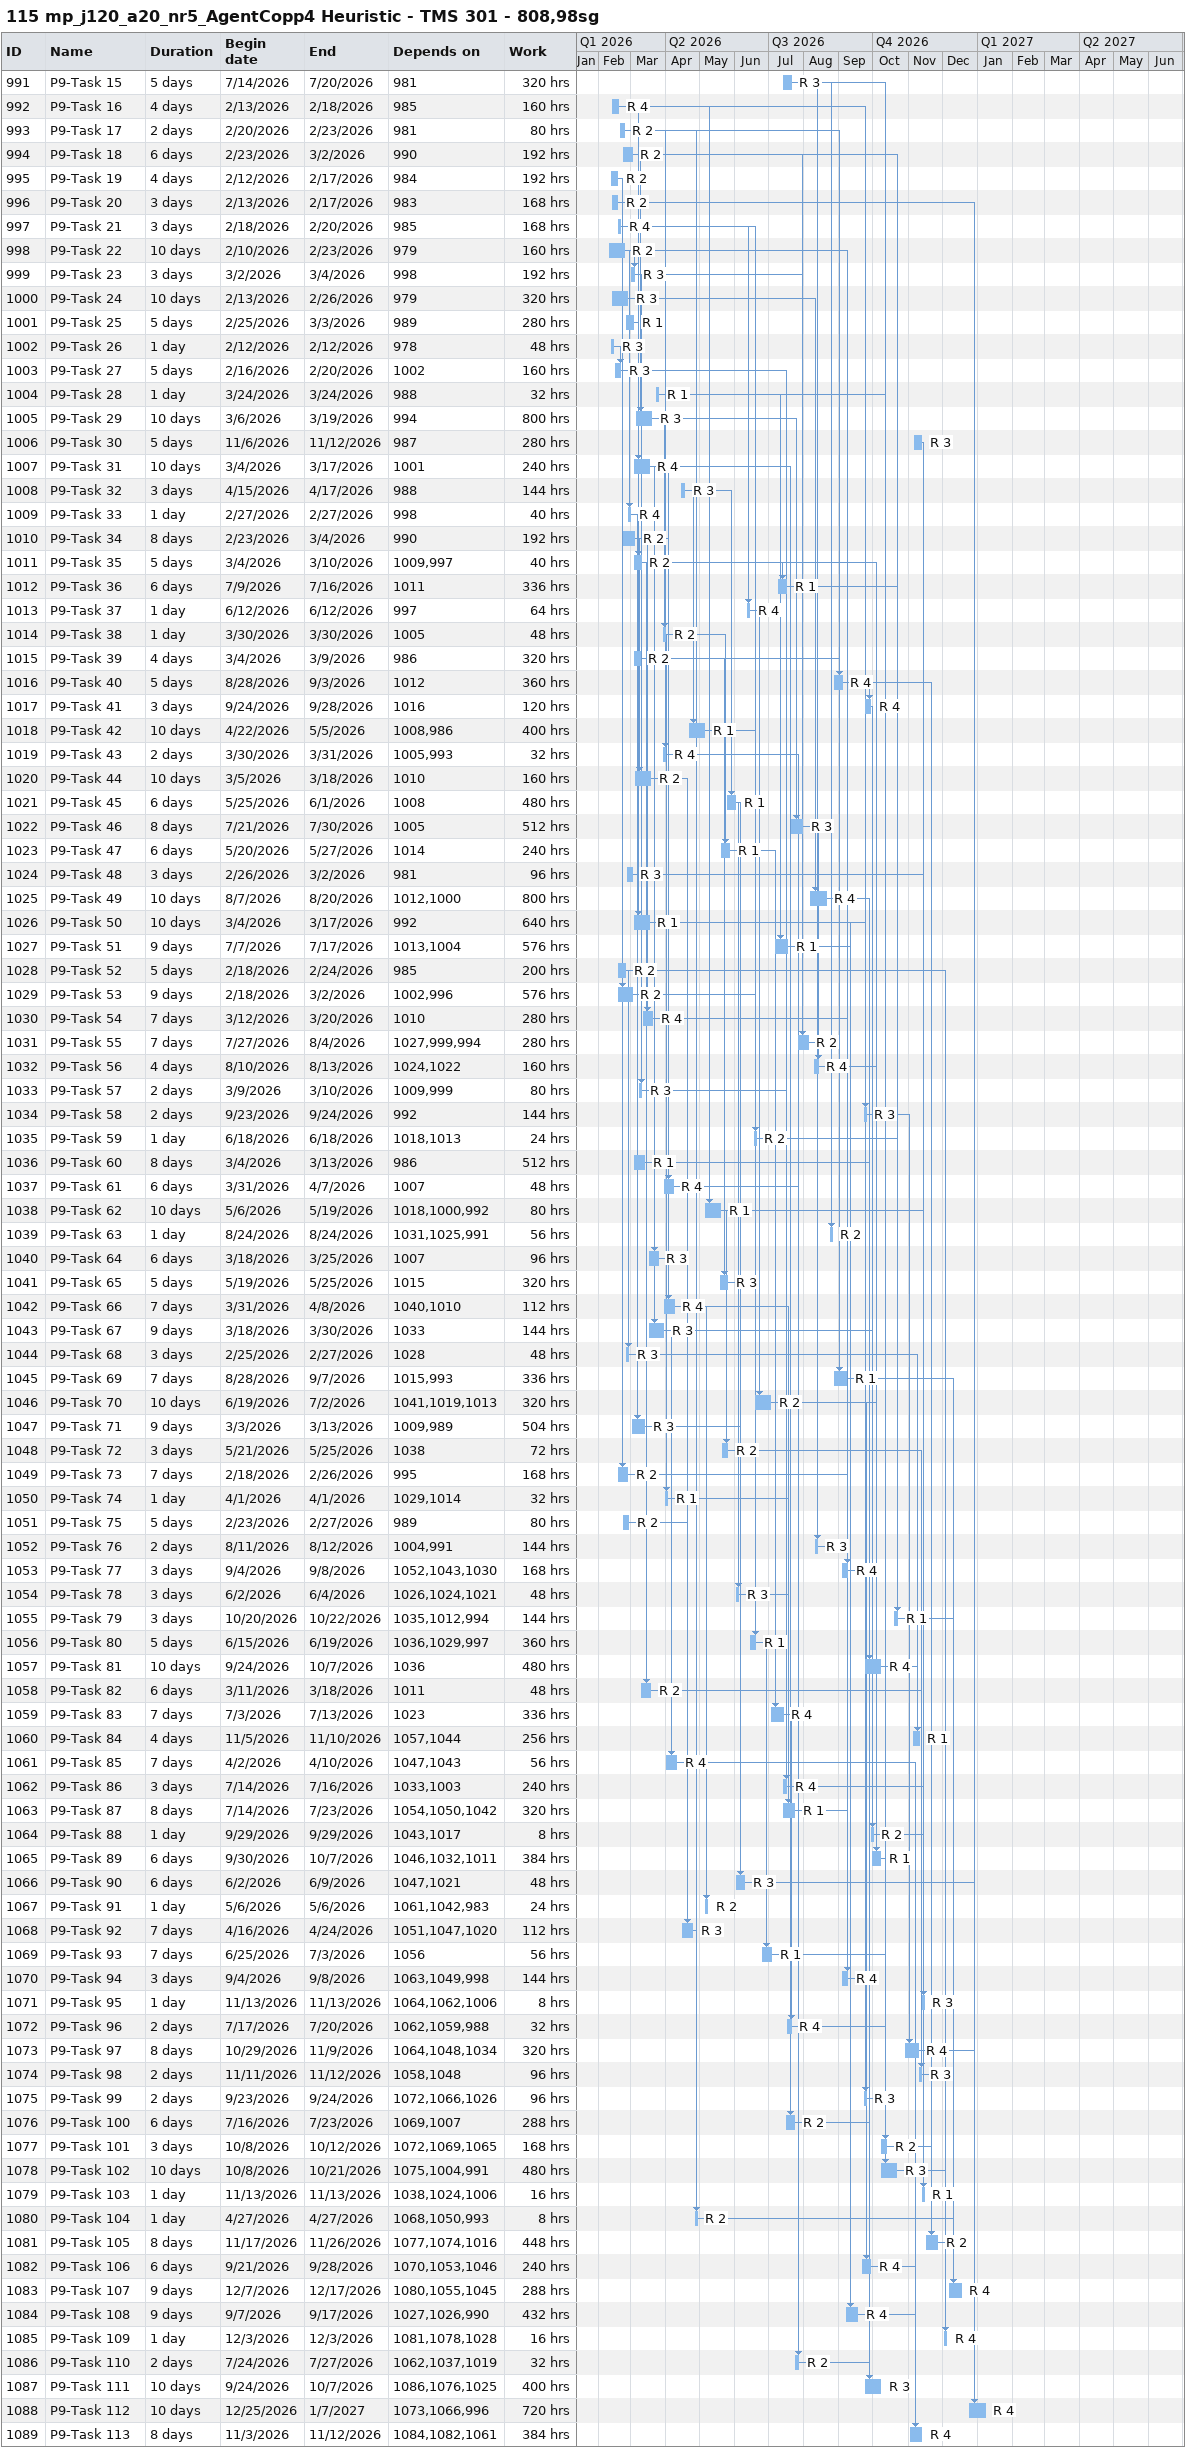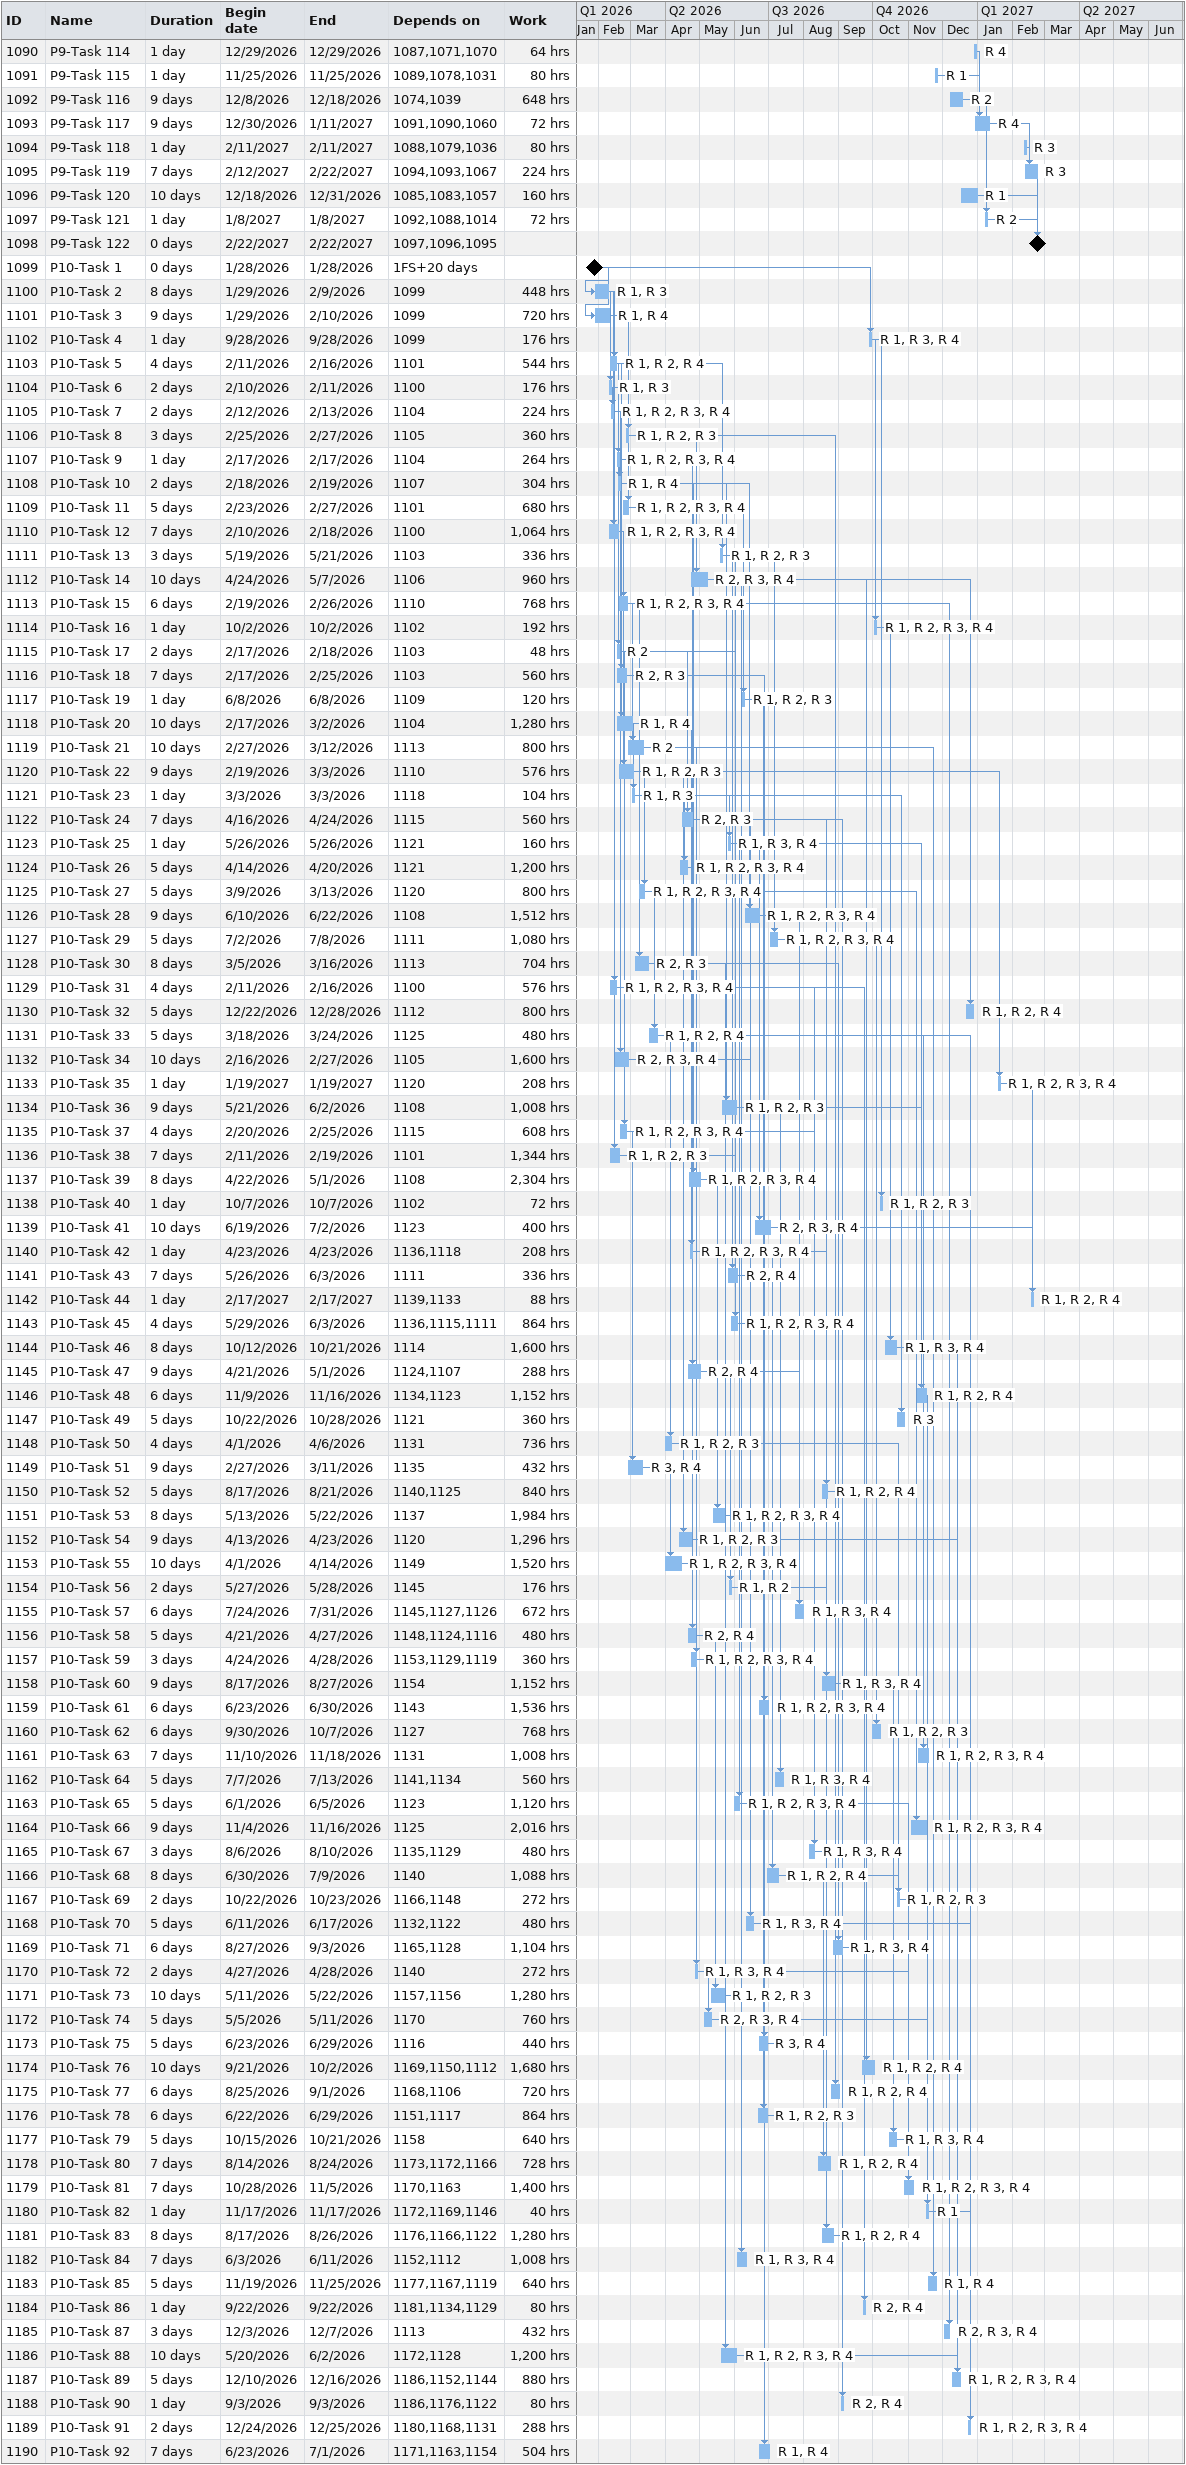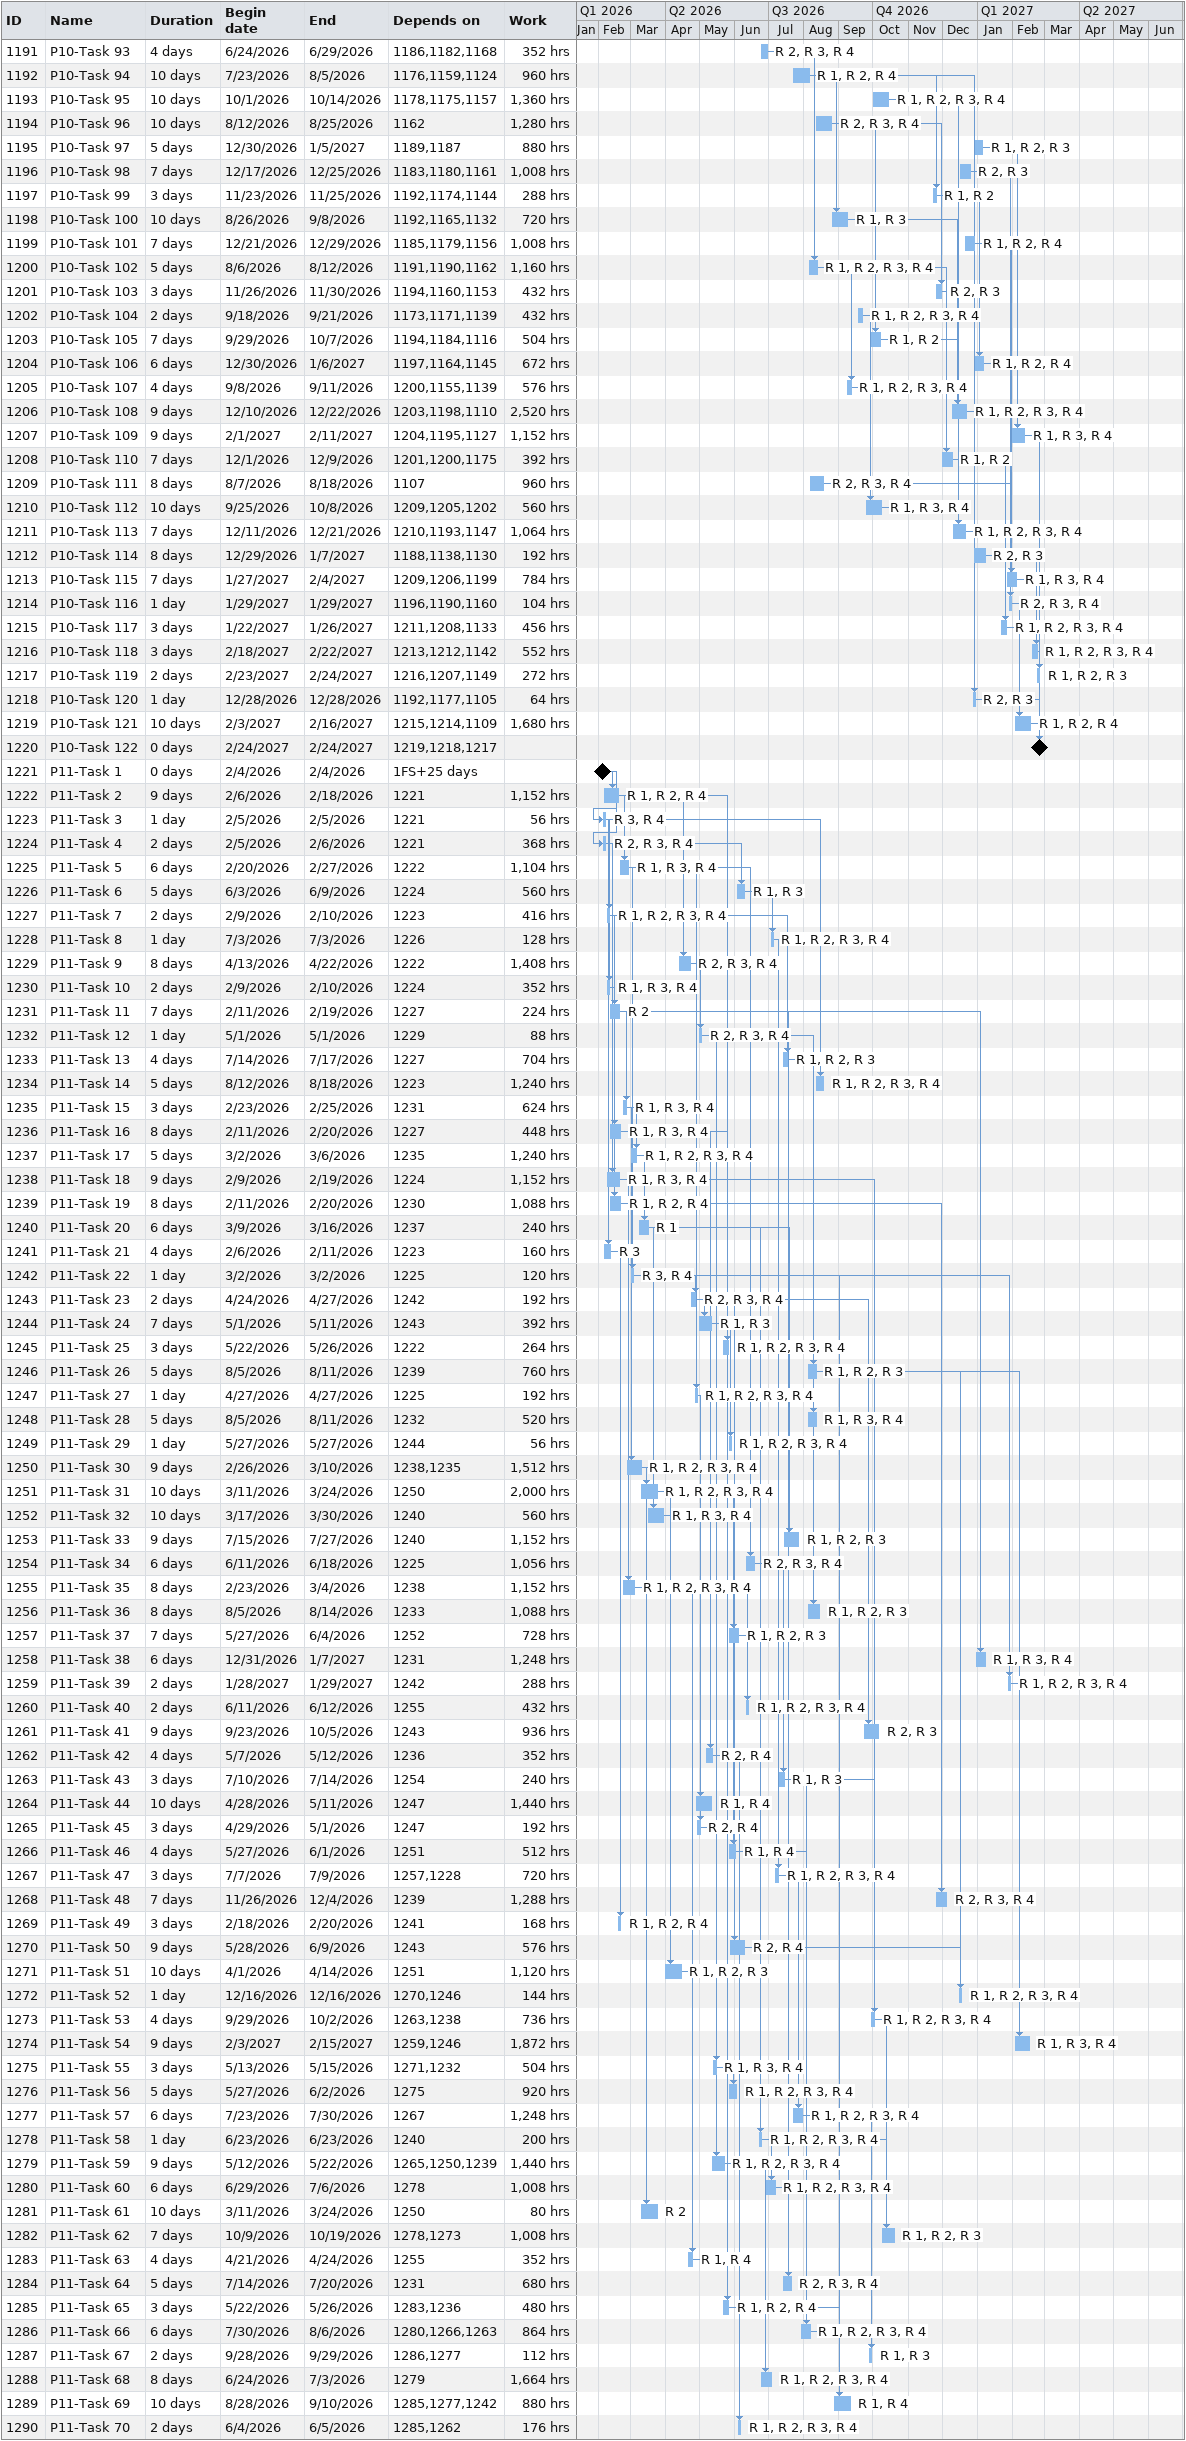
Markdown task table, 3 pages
115 mp_j120_a20_nr5_AgentCopp4 Heuristic - TMS 301 - 808,98sg

| ID | Task | Duration | Start | Finish | Predecessors | Resources | Work (h) |
|---|---|---|---|---|---|---|---|
| 991 | P9-Task 15 | 5d | 2026-07-14 | 2026-07-20 | 981 | R 3 | 320 |
| 992 | P9-Task 16 | 4d | 2026-02-13 | 2026-02-18 | 985 | R 4 | 160 |
| 993 | P9-Task 17 | 2d | 2026-02-20 | 2026-02-23 | 981 | R 2 | 80 |
| 994 | P9-Task 18 | 6d | 2026-02-23 | 2026-03-02 | 990 | R 2 | 192 |
| 995 | P9-Task 19 | 4d | 2026-02-12 | 2026-02-17 | 984 | R 2 | 192 |
| 996 | P9-Task 20 | 3d | 2026-02-13 | 2026-02-17 | 983 | R 2 | 168 |
| 997 | P9-Task 21 | 3d | 2026-02-18 | 2026-02-20 | 985 | R 4 | 168 |
| 998 | P9-Task 22 | 10d | 2026-02-10 | 2026-02-23 | 979 | R 2 | 160 |
| 999 | P9-Task 23 | 3d | 2026-03-02 | 2026-03-04 | 998 | R 3 | 192 |
| 1000 | P9-Task 24 | 10d | 2026-02-13 | 2026-02-26 | 979 | R 3 | 320 |
| 1001 | P9-Task 25 | 5d | 2026-02-25 | 2026-03-03 | 989 | R 1 | 280 |
| 1002 | P9-Task 26 | 1d | 2026-02-12 | 2026-02-12 | 978 | R 3 | 48 |
| 1003 | P9-Task 27 | 5d | 2026-02-16 | 2026-02-20 | 1002 | R 3 | 160 |
| 1004 | P9-Task 28 | 1d | 2026-03-24 | 2026-03-24 | 988 | R 1 | 32 |
| 1005 | P9-Task 29 | 10d | 2026-03-06 | 2026-03-19 | 994 | R 3 | 800 |
| 1006 | P9-Task 30 | 5d | 2026-11-06 | 2026-11-12 | 987 | R 3 | 280 |
| 1007 | P9-Task 31 | 10d | 2026-03-04 | 2026-03-17 | 1001 | R 4 | 240 |
| 1008 | P9-Task 32 | 3d | 2026-04-15 | 2026-04-17 | 988 | R 3 | 144 |
| 1009 | P9-Task 33 | 1d | 2026-02-27 | 2026-02-27 | 998 | R 4 | 40 |
| 1010 | P9-Task 34 | 8d | 2026-02-23 | 2026-03-04 | 990 | R 2 | 192 |
| 1011 | P9-Task 35 | 5d | 2026-03-04 | 2026-03-10 | 1009, 997 | R 2 | 40 |
| 1012 | P9-Task 36 | 6d | 2026-07-09 | 2026-07-16 | 1011 | R 1 | 336 |
| 1013 | P9-Task 37 | 1d | 2026-06-12 | 2026-06-12 | 997 | R 4 | 64 |
| 1014 | P9-Task 38 | 1d | 2026-03-30 | 2026-03-30 | 1005 | R 2 | 48 |
| 1015 | P9-Task 39 | 4d | 2026-03-04 | 2026-03-09 | 986 | R 2 | 320 |
| 1016 | P9-Task 40 | 5d | 2026-08-28 | 2026-09-03 | 1012 | R 4 | 360 |
| 1017 | P9-Task 41 | 3d | 2026-09-24 | 2026-09-28 | 1016 | R 4 | 120 |
| 1018 | P9-Task 42 | 10d | 2026-04-22 | 2026-05-05 | 1008, 986 | R 1 | 400 |
| 1019 | P9-Task 43 | 2d | 2026-03-30 | 2026-03-31 | 1005, 993 | R 4 | 32 |
| 1020 | P9-Task 44 | 10d | 2026-03-05 | 2026-03-18 | 1010 | R 2 | 160 |
| 1021 | P9-Task 45 | 6d | 2026-05-25 | 2026-06-01 | 1008 | R 1 | 480 |
| 1022 | P9-Task 46 | 8d | 2026-07-21 | 2026-07-30 | 1005 | R 3 | 512 |
| 1023 | P9-Task 47 | 6d | 2026-05-20 | 2026-05-27 | 1014 | R 1 | 240 |
| 1024 | P9-Task 48 | 3d | 2026-02-26 | 2026-03-02 | 981 | R 3 | 96 |
| 1025 | P9-Task 49 | 10d | 2026-08-07 | 2026-08-20 | 1012, 1000 | R 4 | 800 |
| 1026 | P9-Task 50 | 10d | 2026-03-04 | 2026-03-17 | 992 | R 1 | 640 |
| 1027 | P9-Task 51 | 9d | 2026-07-07 | 2026-07-17 | 1013, 1004 | R 1 | 576 |
| 1028 | P9-Task 52 | 5d | 2026-02-18 | 2026-02-24 | 985 | R 2 | 200 |
| 1029 | P9-Task 53 | 9d | 2026-02-18 | 2026-03-02 | 1002, 996 | R 2 | 576 |
| 1030 | P9-Task 54 | 7d | 2026-03-12 | 2026-03-20 | 1010 | R 4 | 280 |
| 1031 | P9-Task 55 | 7d | 2026-07-27 | 2026-08-04 | 1027, 999, 994 | R 2 | 280 |
| 1032 | P9-Task 56 | 4d | 2026-08-10 | 2026-08-13 | 1024, 1022 | R 4 | 160 |
| 1033 | P9-Task 57 | 2d | 2026-03-09 | 2026-03-10 | 1009, 999 | R 3 | 80 |
| 1034 | P9-Task 58 | 2d | 2026-09-23 | 2026-09-24 | 992 | R 3 | 144 |
| 1035 | P9-Task 59 | 1d | 2026-06-18 | 2026-06-18 | 1018, 1013 | R 2 | 24 |
| 1036 | P9-Task 60 | 8d | 2026-03-04 | 2026-03-13 | 986 | R 1 | 512 |
| 1037 | P9-Task 61 | 6d | 2026-03-31 | 2026-04-07 | 1007 | R 4 | 48 |
| 1038 | P9-Task 62 | 10d | 2026-05-06 | 2026-05-19 | 1018, 1000, 992 | R 1 | 80 |
| 1039 | P9-Task 63 | 1d | 2026-08-24 | 2026-08-24 | 1031, 1025, 991 | R 2 | 56 |
| 1040 | P9-Task 64 | 6d | 2026-03-18 | 2026-03-25 | 1007 | R 3 | 96 |
| 1041 | P9-Task 65 | 5d | 2026-05-19 | 2026-05-25 | 1015 | R 3 | 320 |
| 1042 | P9-Task 66 | 7d | 2026-03-31 | 2026-04-08 | 1040, 1010 | R 4 | 112 |
| 1043 | P9-Task 67 | 9d | 2026-03-18 | 2026-03-30 | 1033 | R 3 | 144 |
| 1044 | P9-Task 68 | 3d | 2026-02-25 | 2026-02-27 | 1028 | R 3 | 48 |
| 1045 | P9-Task 69 | 7d | 2026-08-28 | 2026-09-07 | 1015, 993 | R 1 | 336 |
| 1046 | P9-Task 70 | 10d | 2026-06-19 | 2026-07-02 | 1041, 1019, 1013 | R 2 | 320 |
| 1047 | P9-Task 71 | 9d | 2026-03-03 | 2026-03-13 | 1009, 989 | R 3 | 504 |
| 1048 | P9-Task 72 | 3d | 2026-05-21 | 2026-05-25 | 1038 | R 2 | 72 |
| 1049 | P9-Task 73 | 7d | 2026-02-18 | 2026-02-26 | 995 | R 2 | 168 |
| 1050 | P9-Task 74 | 1d | 2026-04-01 | 2026-04-01 | 1029, 1014 | R 1 | 32 |
| 1051 | P9-Task 75 | 5d | 2026-02-23 | 2026-02-27 | 989 | R 2 | 80 |
| 1052 | P9-Task 76 | 2d | 2026-08-11 | 2026-08-12 | 1004, 991 | R 3 | 144 |
| 1053 | P9-Task 77 | 3d | 2026-09-04 | 2026-09-08 | 1052, 1043, 1030 | R 4 | 168 |
| 1054 | P9-Task 78 | 3d | 2026-06-02 | 2026-06-04 | 1026, 1024, 1021 | R 3 | 48 |
| 1055 | P9-Task 79 | 3d | 2026-10-20 | 2026-10-22 | 1035, 1012, 994 | R 1 | 144 |
| 1056 | P9-Task 80 | 5d | 2026-06-15 | 2026-06-19 | 1036, 1029, 997 | R 1 | 360 |
| 1057 | P9-Task 81 | 10d | 2026-09-24 | 2026-10-07 | 1036 | R 4 | 480 |
| 1058 | P9-Task 82 | 6d | 2026-03-11 | 2026-03-18 | 1011 | R 2 | 48 |
| 1059 | P9-Task 83 | 7d | 2026-07-03 | 2026-07-13 | 1023 | R 4 | 336 |
| 1060 | P9-Task 84 | 4d | 2026-11-05 | 2026-11-10 | 1057, 1044 | R 1 | 256 |
| 1061 | P9-Task 85 | 7d | 2026-04-02 | 2026-04-10 | 1047, 1043 | R 4 | 56 |
| 1062 | P9-Task 86 | 3d | 2026-07-14 | 2026-07-16 | 1033, 1003 | R 4 | 240 |
| 1063 | P9-Task 87 | 8d | 2026-07-14 | 2026-07-23 | 1054, 1050, 1042 | R 1 | 320 |
| 1064 | P9-Task 88 | 1d | 2026-09-29 | 2026-09-29 | 1043, 1017 | R 2 | 8 |
| 1065 | P9-Task 89 | 6d | 2026-09-30 | 2026-10-07 | 1046, 1032, 1011 | R 1 | 384 |
| 1066 | P9-Task 90 | 6d | 2026-06-02 | 2026-06-09 | 1047, 1021 | R 3 | 48 |
| 1067 | P9-Task 91 | 1d | 2026-05-06 | 2026-05-06 | 1061, 1042, 983 | R 2 | 24 |
| 1068 | P9-Task 92 | 7d | 2026-04-16 | 2026-04-24 | 1051, 1047, 1020 | R 3 | 112 |
| 1069 | P9-Task 93 | 7d | 2026-06-25 | 2026-07-03 | 1056 | R 1 | 56 |
| 1070 | P9-Task 94 | 3d | 2026-09-04 | 2026-09-08 | 1063, 1049, 998 | R 4 | 144 |
| 1071 | P9-Task 95 | 1d | 2026-11-13 | 2026-11-13 | 1064, 1062, 1006 | R 3 | 8 |
| 1072 | P9-Task 96 | 2d | 2026-07-17 | 2026-07-20 | 1062, 1059, 988 | R 4 | 32 |
| 1073 | P9-Task 97 | 8d | 2026-10-29 | 2026-11-09 | 1064, 1048, 1034 | R 4 | 320 |
| 1074 | P9-Task 98 | 2d | 2026-11-11 | 2026-11-12 | 1058, 1048 | R 3 | 96 |
| 1075 | P9-Task 99 | 2d | 2026-09-23 | 2026-09-24 | 1072, 1066, 1026 | R 3 | 96 |
| 1076 | P9-Task 100 | 6d | 2026-07-16 | 2026-07-23 | 1069, 1007 | R 2 | 288 |
| 1077 | P9-Task 101 | 3d | 2026-10-08 | 2026-10-12 | 1072, 1069, 1065 | R 2 | 168 |
| 1078 | P9-Task 102 | 10d | 2026-10-08 | 2026-10-21 | 1075, 1004, 991 | R 3 | 480 |
| 1079 | P9-Task 103 | 1d | 2026-11-13 | 2026-11-13 | 1038, 1024, 1006 | R 1 | 16 |
| 1080 | P9-Task 104 | 1d | 2026-04-27 | 2026-04-27 | 1068, 1050, 993 | R 2 | 8 |
| 1081 | P9-Task 105 | 8d | 2026-11-17 | 2026-11-26 | 1077, 1074, 1016 | R 2 | 448 |
| 1082 | P9-Task 106 | 6d | 2026-09-21 | 2026-09-28 | 1070, 1053, 1046 | R 4 | 240 |
| 1083 | P9-Task 107 | 9d | 2026-12-07 | 2026-12-17 | 1080, 1055, 1045 | R 4 | 288 |
| 1084 | P9-Task 108 | 9d | 2026-09-07 | 2026-09-17 | 1027, 1026, 990 | R 4 | 432 |
| 1085 | P9-Task 109 | 1d | 2026-12-03 | 2026-12-03 | 1081, 1078, 1028 | R 4 | 16 |
| 1086 | P9-Task 110 | 2d | 2026-07-24 | 2026-07-27 | 1062, 1037, 1019 | R 2 | 32 |
| 1087 | P9-Task 111 | 10d | 2026-09-24 | 2026-10-07 | 1086, 1076, 1025 | R 3 | 400 |
| 1088 | P9-Task 112 | 10d | 2026-12-25 | 2027-01-07 | 1073, 1066, 996 | R 4 | 720 |
| 1089 | P9-Task 113 | 8d | 2026-11-03 | 2026-11-12 | 1084, 1082, 1061 | R 4 | 384 |
| 1090 | P9-Task 114 | 1d | 2026-12-29 | 2026-12-29 | 1087, 1071, 1070 | R 4 | 64 |
| 1091 | P9-Task 115 | 1d | 2026-11-25 | 2026-11-25 | 1089, 1078, 1031 | R 1 | 80 |
| 1092 | P9-Task 116 | 9d | 2026-12-08 | 2026-12-18 | 1074, 1039 | R 2 | 648 |
| 1093 | P9-Task 117 | 9d | 2026-12-30 | 2027-01-11 | 1091, 1090, 1060 | R 4 | 72 |
| 1094 | P9-Task 118 | 1d | 2027-02-11 | 2027-02-11 | 1088, 1079, 1036 | R 3 | 80 |
| 1095 | P9-Task 119 | 7d | 2027-02-12 | 2027-02-22 | 1094, 1093, 1067 | R 3 | 224 |
| 1096 | P9-Task 120 | 10d | 2026-12-18 | 2026-12-31 | 1085, 1083, 1057 | R 1 | 160 |
| 1097 | P9-Task 121 | 1d | 2027-01-08 | 2027-01-08 | 1092, 1088, 1014 | R 2 | 72 |
| 1098 | P9-Task 122 | 0d | 2027-02-22 | 2027-02-22 | 1097, 1096, 1095 |  |  |
| 1099 | P10-Task 1 | 0d | 2026-01-28 | 2026-01-28 | 1FS+20d |  |  |
| 1100 | P10-Task 2 | 8d | 2026-01-29 | 2026-02-09 | 1099 | R 1, R 3 | 448 |
| 1101 | P10-Task 3 | 9d | 2026-01-29 | 2026-02-10 | 1099 | R 1, R 4 | 720 |
| 1102 | P10-Task 4 | 1d | 2026-09-28 | 2026-09-28 | 1099 | R 1, R 3, R 4 | 176 |
| 1103 | P10-Task 5 | 4d | 2026-02-11 | 2026-02-16 | 1101 | R 1, R 2, R 4 | 544 |
| 1104 | P10-Task 6 | 2d | 2026-02-10 | 2026-02-11 | 1100 | R 1, R 3 | 176 |
| 1105 | P10-Task 7 | 2d | 2026-02-12 | 2026-02-13 | 1104 | R 1, R 2, R 3, R 4 | 224 |
| 1106 | P10-Task 8 | 3d | 2026-02-25 | 2026-02-27 | 1105 | R 1, R 2, R 3 | 360 |
| 1107 | P10-Task 9 | 1d | 2026-02-17 | 2026-02-17 | 1104 | R 1, R 2, R 3, R 4 | 264 |
| 1108 | P10-Task 10 | 2d | 2026-02-18 | 2026-02-19 | 1107 | R 1, R 4 | 304 |
| 1109 | P10-Task 11 | 5d | 2026-02-23 | 2026-02-27 | 1101 | R 1, R 2, R 3, R 4 | 680 |
| 1110 | P10-Task 12 | 7d | 2026-02-10 | 2026-02-18 | 1100 | R 1, R 2, R 3, R 4 | 1064 |
| 1111 | P10-Task 13 | 3d | 2026-05-19 | 2026-05-21 | 1103 | R 1, R 2, R 3 | 336 |
| 1112 | P10-Task 14 | 10d | 2026-04-24 | 2026-05-07 | 1106 | R 2, R 3, R 4 | 960 |
| 1113 | P10-Task 15 | 6d | 2026-02-19 | 2026-02-26 | 1110 | R 1, R 2, R 3, R 4 | 768 |
| 1114 | P10-Task 16 | 1d | 2026-10-02 | 2026-10-02 | 1102 | R 1, R 2, R 3, R 4 | 192 |
| 1115 | P10-Task 17 | 2d | 2026-02-17 | 2026-02-18 | 1103 | R 2 | 48 |
| 1116 | P10-Task 18 | 7d | 2026-02-17 | 2026-02-25 | 1103 | R 2, R 3 | 560 |
| 1117 | P10-Task 19 | 1d | 2026-06-08 | 2026-06-08 | 1109 | R 1, R 2, R 3 | 120 |
| 1118 | P10-Task 20 | 10d | 2026-02-17 | 2026-03-02 | 1104 | R 1, R 4 | 1280 |
| 1119 | P10-Task 21 | 10d | 2026-02-27 | 2026-03-12 | 1113 | R 2 | 800 |
| 1120 | P10-Task 22 | 9d | 2026-02-19 | 2026-03-03 | 1110 | R 1, R 2, R 3 | 576 |
| 1121 | P10-Task 23 | 1d | 2026-03-03 | 2026-03-03 | 1118 | R 1, R 3 | 104 |
| 1122 | P10-Task 24 | 7d | 2026-04-16 | 2026-04-24 | 1115 | R 2, R 3 | 560 |
| 1123 | P10-Task 25 | 1d | 2026-05-26 | 2026-05-26 | 1121 | R 1, R 3, R 4 | 160 |
| 1124 | P10-Task 26 | 5d | 2026-04-14 | 2026-04-20 | 1121 | R 1, R 2, R 3, R 4 | 1200 |
| 1125 | P10-Task 27 | 5d | 2026-03-09 | 2026-03-13 | 1120 | R 1, R 2, R 3, R 4 | 800 |
| 1126 | P10-Task 28 | 9d | 2026-06-10 | 2026-06-22 | 1108 | R 1, R 2, R 3, R 4 | 1512 |
| 1127 | P10-Task 29 | 5d | 2026-07-02 | 2026-07-08 | 1111 | R 1, R 2, R 3, R 4 | 1080 |
| 1128 | P10-Task 30 | 8d | 2026-03-05 | 2026-03-16 | 1113 | R 2, R 3 | 704 |
| 1129 | P10-Task 31 | 4d | 2026-02-11 | 2026-02-16 | 1100 | R 1, R 2, R 3, R 4 | 576 |
| 1130 | P10-Task 32 | 5d | 2026-12-22 | 2026-12-28 | 1112 | R 1, R 2, R 4 | 800 |
| 1131 | P10-Task 33 | 5d | 2026-03-18 | 2026-03-24 | 1125 | R 1, R 2, R 4 | 480 |
| 1132 | P10-Task 34 | 10d | 2026-02-16 | 2026-02-27 | 1105 | R 2, R 3, R 4 | 1600 |
| 1133 | P10-Task 35 | 1d | 2027-01-19 | 2027-01-19 | 1120 | R 1, R 2, R 3, R 4 | 208 |
| 1134 | P10-Task 36 | 9d | 2026-05-21 | 2026-06-02 | 1108 | R 1, R 2, R 3 | 1008 |
| 1135 | P10-Task 37 | 4d | 2026-02-20 | 2026-02-25 | 1115 | R 1, R 2, R 3, R 4 | 608 |
| 1136 | P10-Task 38 | 7d | 2026-02-11 | 2026-02-19 | 1101 | R 1, R 2, R 3 | 1344 |
| 1137 | P10-Task 39 | 8d | 2026-04-22 | 2026-05-01 | 1108 | R 1, R 2, R 3, R 4 | 2304 |
| 1138 | P10-Task 40 | 1d | 2026-10-07 | 2026-10-07 | 1102 | R 1, R 2, R 3 | 72 |
| 1139 | P10-Task 41 | 10d | 2026-06-19 | 2026-07-02 | 1123 | R 2, R 3, R 4 | 400 |
| 1140 | P10-Task 42 | 1d | 2026-04-23 | 2026-04-23 | 1136, 1118 | R 1, R 2, R 3, R 4 | 208 |
| 1141 | P10-Task 43 | 7d | 2026-05-26 | 2026-06-03 | 1111 | R 2, R 4 | 336 |
| 1142 | P10-Task 44 | 1d | 2027-02-17 | 2027-02-17 | 1139, 1133 | R 1, R 2, R 4 | 88 |
| 1143 | P10-Task 45 | 4d | 2026-05-29 | 2026-06-03 | 1136, 1115, 1111 | R 1, R 2, R 3, R 4 | 864 |
| 1144 | P10-Task 46 | 8d | 2026-10-12 | 2026-10-21 | 1114 | R 1, R 3, R 4 | 1600 |
| 1145 | P10-Task 47 | 9d | 2026-04-21 | 2026-05-01 | 1124, 1107 | R 2, R 4 | 288 |
| 1146 | P10-Task 48 | 6d | 2026-11-09 | 2026-11-16 | 1134, 1123 | R 1, R 2, R 4 | 1152 |
| 1147 | P10-Task 49 | 5d | 2026-10-22 | 2026-10-28 | 1121 | R 3 | 360 |
| 1148 | P10-Task 50 | 4d | 2026-04-01 | 2026-04-06 | 1131 | R 1, R 2, R 3 | 736 |
| 1149 | P10-Task 51 | 9d | 2026-02-27 | 2026-03-11 | 1135 | R 3, R 4 | 432 |
| 1150 | P10-Task 52 | 5d | 2026-08-17 | 2026-08-21 | 1140, 1125 | R 1, R 2, R 4 | 840 |
| 1151 | P10-Task 53 | 8d | 2026-05-13 | 2026-05-22 | 1137 | R 1, R 2, R 3, R 4 | 1984 |
| 1152 | P10-Task 54 | 9d | 2026-04-13 | 2026-04-23 | 1120 | R 1, R 2, R 3 | 1296 |
| 1153 | P10-Task 55 | 10d | 2026-04-01 | 2026-04-14 | 1149 | R 1, R 2, R 3, R 4 | 1520 |
| 1154 | P10-Task 56 | 2d | 2026-05-27 | 2026-05-28 | 1145 | R 1, R 2 | 176 |
| 1155 | P10-Task 57 | 6d | 2026-07-24 | 2026-07-31 | 1145, 1127, 1126 | R 1, R 3, R 4 | 672 |
| 1156 | P10-Task 58 | 5d | 2026-04-21 | 2026-04-27 | 1148, 1124, 1116 | R 2, R 4 | 480 |
| 1157 | P10-Task 59 | 3d | 2026-04-24 | 2026-04-28 | 1153, 1129, 1119 | R 1, R 2, R 3, R 4 | 360 |
| 1158 | P10-Task 60 | 9d | 2026-08-17 | 2026-08-27 | 1154 | R 1, R 3, R 4 | 1152 |
| 1159 | P10-Task 61 | 6d | 2026-06-23 | 2026-06-30 | 1143 | R 1, R 2, R 3, R 4 | 1536 |
| 1160 | P10-Task 62 | 6d | 2026-09-30 | 2026-10-07 | 1127 | R 1, R 2, R 3 | 768 |
| 1161 | P10-Task 63 | 7d | 2026-11-10 | 2026-11-18 | 1131 | R 1, R 2, R 3, R 4 | 1008 |
| 1162 | P10-Task 64 | 5d | 2026-07-07 | 2026-07-13 | 1141, 1134 | R 1, R 3, R 4 | 560 |
| 1163 | P10-Task 65 | 5d | 2026-06-01 | 2026-06-05 | 1123 | R 1, R 2, R 3, R 4 | 1120 |
| 1164 | P10-Task 66 | 9d | 2026-11-04 | 2026-11-16 | 1125 | R 1, R 2, R 3, R 4 | 2016 |
| 1165 | P10-Task 67 | 3d | 2026-08-06 | 2026-08-10 | 1135, 1129 | R 1, R 3, R 4 | 480 |
| 1166 | P10-Task 68 | 8d | 2026-06-30 | 2026-07-09 | 1140 | R 1, R 2, R 4 | 1088 |
| 1167 | P10-Task 69 | 2d | 2026-10-22 | 2026-10-23 | 1166, 1148 | R 1, R 2, R 3 | 272 |
| 1168 | P10-Task 70 | 5d | 2026-06-11 | 2026-06-17 | 1132, 1122 | R 1, R 3, R 4 | 480 |
| 1169 | P10-Task 71 | 6d | 2026-08-27 | 2026-09-03 | 1165, 1128 | R 1, R 3, R 4 | 1104 |
| 1170 | P10-Task 72 | 2d | 2026-04-27 | 2026-04-28 | 1140 | R 1, R 3, R 4 | 272 |
| 1171 | P10-Task 73 | 10d | 2026-05-11 | 2026-05-22 | 1157, 1156 | R 1, R 2, R 3 | 1280 |
| 1172 | P10-Task 74 | 5d | 2026-05-05 | 2026-05-11 | 1170 | R 2, R 3, R 4 | 760 |
| 1173 | P10-Task 75 | 5d | 2026-06-23 | 2026-06-29 | 1116 | R 3, R 4 | 440 |
| 1174 | P10-Task 76 | 10d | 2026-09-21 | 2026-10-02 | 1169, 1150, 1112 | R 1, R 2, R 4 | 1680 |
| 1175 | P10-Task 77 | 6d | 2026-08-25 | 2026-09-01 | 1168, 1106 | R 1, R 2, R 4 | 720 |
| 1176 | P10-Task 78 | 6d | 2026-06-22 | 2026-06-29 | 1151, 1117 | R 1, R 2, R 3 | 864 |
| 1177 | P10-Task 79 | 5d | 2026-10-15 | 2026-10-21 | 1158 | R 1, R 3, R 4 | 640 |
| 1178 | P10-Task 80 | 7d | 2026-08-14 | 2026-08-24 | 1173, 1172, 1166 | R 1, R 2, R 4 | 728 |
| 1179 | P10-Task 81 | 7d | 2026-10-28 | 2026-11-05 | 1170, 1163 | R 1, R 2, R 3, R 4 | 1400 |
| 1180 | P10-Task 82 | 1d | 2026-11-17 | 2026-11-17 | 1172, 1169, 1146 | R 1 | 40 |
| 1181 | P10-Task 83 | 8d | 2026-08-17 | 2026-08-26 | 1176, 1166, 1122 | R 1, R 2, R 4 | 1280 |
| 1182 | P10-Task 84 | 7d | 2026-06-03 | 2026-06-11 | 1152, 1112 | R 1, R 3, R 4 | 1008 |
| 1183 | P10-Task 85 | 5d | 2026-11-19 | 2026-11-25 | 1177, 1167, 1119 | R 1, R 4 | 640 |
| 1184 | P10-Task 86 | 1d | 2026-09-22 | 2026-09-22 | 1181, 1134, 1129 | R 2, R 4 | 80 |
| 1185 | P10-Task 87 | 3d | 2026-12-03 | 2026-12-07 | 1113 | R 2, R 3, R 4 | 432 |
| 1186 | P10-Task 88 | 10d | 2026-05-20 | 2026-06-02 | 1172, 1128 | R 1, R 2, R 3, R 4 | 1200 |
| 1187 | P10-Task 89 | 5d | 2026-12-10 | 2026-12-16 | 1186, 1152, 1144 | R 1, R 2, R 3, R 4 | 880 |
| 1188 | P10-Task 90 | 1d | 2026-09-03 | 2026-09-03 | 1186, 1176, 1122 | R 2, R 4 | 80 |
| 1189 | P10-Task 91 | 2d | 2026-12-24 | 2026-12-25 | 1180, 1168, 1131 | R 1, R 2, R 3, R 4 | 288 |
| 1190 | P10-Task 92 | 7d | 2026-06-23 | 2026-07-01 | 1171, 1163, 1154 | R 1, R 4 | 504 |
| 1191 | P10-Task 93 | 4d | 2026-06-24 | 2026-06-29 | 1186, 1182, 1168 | R 2, R 3, R 4 | 352 |
| 1192 | P10-Task 94 | 10d | 2026-07-23 | 2026-08-05 | 1176, 1159, 1124 | R 1, R 2, R 4 | 960 |
| 1193 | P10-Task 95 | 10d | 2026-10-01 | 2026-10-14 | 1178, 1175, 1157 | R 1, R 2, R 3, R 4 | 1360 |
| 1194 | P10-Task 96 | 10d | 2026-08-12 | 2026-08-25 | 1162 | R 2, R 3, R 4 | 1280 |
| 1195 | P10-Task 97 | 5d | 2026-12-30 | 2027-01-05 | 1189, 1187 | R 1, R 2, R 3 | 880 |
| 1196 | P10-Task 98 | 7d | 2026-12-17 | 2026-12-25 | 1183, 1180, 1161 | R 2, R 3 | 1008 |
| 1197 | P10-Task 99 | 3d | 2026-11-23 | 2026-11-25 | 1192, 1174, 1144 | R 1, R 2 | 288 |
| 1198 | P10-Task 100 | 10d | 2026-08-26 | 2026-09-08 | 1192, 1165, 1132 | R 1, R 3 | 720 |
| 1199 | P10-Task 101 | 7d | 2026-12-21 | 2026-12-29 | 1185, 1179, 1156 | R 1, R 2, R 4 | 1008 |
| 1200 | P10-Task 102 | 5d | 2026-08-06 | 2026-08-12 | 1191, 1190, 1162 | R 1, R 2, R 3, R 4 | 1160 |
| 1201 | P10-Task 103 | 3d | 2026-11-26 | 2026-11-30 | 1194, 1160, 1153 | R 2, R 3 | 432 |
| 1202 | P10-Task 104 | 2d | 2026-09-18 | 2026-09-21 | 1173, 1171, 1139 | R 1, R 2, R 3, R 4 | 432 |
| 1203 | P10-Task 105 | 7d | 2026-09-29 | 2026-10-07 | 1194, 1184, 1116 | R 1, R 2 | 504 |
| 1204 | P10-Task 106 | 6d | 2026-12-30 | 2027-01-06 | 1197, 1164, 1145 | R 1, R 2, R 4 | 672 |
| 1205 | P10-Task 107 | 4d | 2026-09-08 | 2026-09-11 | 1200, 1155, 1139 | R 1, R 2, R 3, R 4 | 576 |
| 1206 | P10-Task 108 | 9d | 2026-12-10 | 2026-12-22 | 1203, 1198, 1110 | R 1, R 2, R 3, R 4 | 2520 |
| 1207 | P10-Task 109 | 9d | 2027-02-01 | 2027-02-11 | 1204, 1195, 1127 | R 1, R 3, R 4 | 1152 |
| 1208 | P10-Task 110 | 7d | 2026-12-01 | 2026-12-09 | 1201, 1200, 1175 | R 1, R 2 | 392 |
| 1209 | P10-Task 111 | 8d | 2026-08-07 | 2026-08-18 | 1107 | R 2, R 3, R 4 | 960 |
| 1210 | P10-Task 112 | 10d | 2026-09-25 | 2026-10-08 | 1209, 1205, 1202 | R 1, R 3, R 4 | 560 |
| 1211 | P10-Task 113 | 7d | 2026-12-11 | 2026-12-21 | 1210, 1193, 1147 | R 1, R 2, R 3, R 4 | 1064 |
| 1212 | P10-Task 114 | 8d | 2026-12-29 | 2027-01-07 | 1188, 1138, 1130 | R 2, R 3 | 192 |
| 1213 | P10-Task 115 | 7d | 2027-01-27 | 2027-02-04 | 1209, 1206, 1199 | R 1, R 3, R 4 | 784 |
| 1214 | P10-Task 116 | 1d | 2027-01-29 | 2027-01-29 | 1196, 1190, 1160 | R 2, R 3, R 4 | 104 |
| 1215 | P10-Task 117 | 3d | 2027-01-22 | 2027-01-26 | 1211, 1208, 1133 | R 1, R 2, R 3, R 4 | 456 |
| 1216 | P10-Task 118 | 3d | 2027-02-18 | 2027-02-22 | 1213, 1212, 1142 | R 1, R 2, R 3, R 4 | 552 |
| 1217 | P10-Task 119 | 2d | 2027-02-23 | 2027-02-24 | 1216, 1207, 1149 | R 1, R 2, R 3 | 272 |
| 1218 | P10-Task 120 | 1d | 2026-12-28 | 2026-12-28 | 1192, 1177, 1105 | R 2, R 3 | 64 |
| 1219 | P10-Task 121 | 10d | 2027-02-03 | 2027-02-16 | 1215, 1214, 1109 | R 1, R 2, R 4 | 1680 |
| 1220 | P10-Task 122 | 0d | 2027-02-24 | 2027-02-24 | 1219, 1218, 1217 |  |  |
| 1221 | P11-Task 1 | 0d | 2026-02-04 | 2026-02-04 | 1FS+25d |  |  |
| 1222 | P11-Task 2 | 9d | 2026-02-06 | 2026-02-18 | 1221 | R 1, R 2, R 4 | 1152 |
| 1223 | P11-Task 3 | 1d | 2026-02-05 | 2026-02-05 | 1221 | R 3, R 4 | 56 |
| 1224 | P11-Task 4 | 2d | 2026-02-05 | 2026-02-06 | 1221 | R 2, R 3, R 4 | 368 |
| 1225 | P11-Task 5 | 6d | 2026-02-20 | 2026-02-27 | 1222 | R 1, R 3, R 4 | 1104 |
| 1226 | P11-Task 6 | 5d | 2026-06-03 | 2026-06-09 | 1224 | R 1, R 3 | 560 |
| 1227 | P11-Task 7 | 2d | 2026-02-09 | 2026-02-10 | 1223 | R 1, R 2, R 3, R 4 | 416 |
| 1228 | P11-Task 8 | 1d | 2026-07-03 | 2026-07-03 | 1226 | R 1, R 2, R 3, R 4 | 128 |
| 1229 | P11-Task 9 | 8d | 2026-04-13 | 2026-04-22 | 1222 | R 2, R 3, R 4 | 1408 |
| 1230 | P11-Task 10 | 2d | 2026-02-09 | 2026-02-10 | 1224 | R 1, R 3, R 4 | 352 |
| 1231 | P11-Task 11 | 7d | 2026-02-11 | 2026-02-19 | 1227 | R 2 | 224 |
| 1232 | P11-Task 12 | 1d | 2026-05-01 | 2026-05-01 | 1229 | R 2, R 3, R 4 | 88 |
| 1233 | P11-Task 13 | 4d | 2026-07-14 | 2026-07-17 | 1227 | R 1, R 2, R 3 | 704 |
| 1234 | P11-Task 14 | 5d | 2026-08-12 | 2026-08-18 | 1223 | R 1, R 2, R 3, R 4 | 1240 |
| 1235 | P11-Task 15 | 3d | 2026-02-23 | 2026-02-25 | 1231 | R 1, R 3, R 4 | 624 |
| 1236 | P11-Task 16 | 8d | 2026-02-11 | 2026-02-20 | 1227 | R 1, R 3, R 4 | 448 |
| 1237 | P11-Task 17 | 5d | 2026-03-02 | 2026-03-06 | 1235 | R 1, R 2, R 3, R 4 | 1240 |
| 1238 | P11-Task 18 | 9d | 2026-02-09 | 2026-02-19 | 1224 | R 1, R 3, R 4 | 1152 |
| 1239 | P11-Task 19 | 8d | 2026-02-11 | 2026-02-20 | 1230 | R 1, R 2, R 4 | 1088 |
| 1240 | P11-Task 20 | 6d | 2026-03-09 | 2026-03-16 | 1237 | R 1 | 240 |
| 1241 | P11-Task 21 | 4d | 2026-02-06 | 2026-02-11 | 1223 | R 3 | 160 |
| 1242 | P11-Task 22 | 1d | 2026-03-02 | 2026-03-02 | 1225 | R 3, R 4 | 120 |
| 1243 | P11-Task 23 | 2d | 2026-04-24 | 2026-04-27 | 1242 | R 2, R 3, R 4 | 192 |
| 1244 | P11-Task 24 | 7d | 2026-05-01 | 2026-05-11 | 1243 | R 1, R 3 | 392 |
| 1245 | P11-Task 25 | 3d | 2026-05-22 | 2026-05-26 | 1222 | R 1, R 2, R 3, R 4 | 264 |
| 1246 | P11-Task 26 | 5d | 2026-08-05 | 2026-08-11 | 1239 | R 1, R 2, R 3 | 760 |
| 1247 | P11-Task 27 | 1d | 2026-04-27 | 2026-04-27 | 1225 | R 1, R 2, R 3, R 4 | 192 |
| 1248 | P11-Task 28 | 5d | 2026-08-05 | 2026-08-11 | 1232 | R 1, R 3, R 4 | 520 |
| 1249 | P11-Task 29 | 1d | 2026-05-27 | 2026-05-27 | 1244 | R 1, R 2, R 3, R 4 | 56 |
| 1250 | P11-Task 30 | 9d | 2026-02-26 | 2026-03-10 | 1238, 1235 | R 1, R 2, R 3, R 4 | 1512 |
| 1251 | P11-Task 31 | 10d | 2026-03-11 | 2026-03-24 | 1250 | R 1, R 2, R 3, R 4 | 2000 |
| 1252 | P11-Task 32 | 10d | 2026-03-17 | 2026-03-30 | 1240 | R 1, R 3, R 4 | 560 |
| 1253 | P11-Task 33 | 9d | 2026-07-15 | 2026-07-27 | 1240 | R 1, R 2, R 3 | 1152 |
| 1254 | P11-Task 34 | 6d | 2026-06-11 | 2026-06-18 | 1225 | R 2, R 3, R 4 | 1056 |
| 1255 | P11-Task 35 | 8d | 2026-02-23 | 2026-03-04 | 1238 | R 1, R 2, R 3, R 4 | 1152 |
| 1256 | P11-Task 36 | 8d | 2026-08-05 | 2026-08-14 | 1233 | R 1, R 2, R 3 | 1088 |
| 1257 | P11-Task 37 | 7d | 2026-05-27 | 2026-06-04 | 1252 | R 1, R 2, R 3 | 728 |
| 1258 | P11-Task 38 | 6d | 2026-12-31 | 2027-01-07 | 1231 | R 1, R 3, R 4 | 1248 |
| 1259 | P11-Task 39 | 2d | 2027-01-28 | 2027-01-29 | 1242 | R 1, R 2, R 3, R 4 | 288 |
| 1260 | P11-Task 40 | 2d | 2026-06-11 | 2026-06-12 | 1255 | R 1, R 2, R 3, R 4 | 432 |
| 1261 | P11-Task 41 | 9d | 2026-09-23 | 2026-10-05 | 1243 | R 2, R 3 | 936 |
| 1262 | P11-Task 42 | 4d | 2026-05-07 | 2026-05-12 | 1236 | R 2, R 4 | 352 |
| 1263 | P11-Task 43 | 3d | 2026-07-10 | 2026-07-14 | 1254 | R 1, R 3 | 240 |
| 1264 | P11-Task 44 | 10d | 2026-04-28 | 2026-05-11 | 1247 | R 1, R 4 | 1440 |
| 1265 | P11-Task 45 | 3d | 2026-04-29 | 2026-05-01 | 1247 | R 2, R 4 | 192 |
| 1266 | P11-Task 46 | 4d | 2026-05-27 | 2026-06-01 | 1251 | R 1, R 4 | 512 |
| 1267 | P11-Task 47 | 3d | 2026-07-07 | 2026-07-09 | 1257, 1228 | R 1, R 2, R 3, R 4 | 720 |
| 1268 | P11-Task 48 | 7d | 2026-11-26 | 2026-12-04 | 1239 | R 2, R 3, R 4 | 1288 |
| 1269 | P11-Task 49 | 3d | 2026-02-18 | 2026-02-20 | 1241 | R 1, R 2, R 4 | 168 |
| 1270 | P11-Task 50 | 9d | 2026-05-28 | 2026-06-09 | 1243 | R 2, R 4 | 576 |
| 1271 | P11-Task 51 | 10d | 2026-04-01 | 2026-04-14 | 1251 | R 1, R 2, R 3 | 1120 |
| 1272 | P11-Task 52 | 1d | 2026-12-16 | 2026-12-16 | 1270, 1246 | R 1, R 2, R 3, R 4 | 144 |
| 1273 | P11-Task 53 | 4d | 2026-09-29 | 2026-10-02 | 1263, 1238 | R 1, R 2, R 3, R 4 | 736 |
| 1274 | P11-Task 54 | 9d | 2027-02-03 | 2027-02-15 | 1259, 1246 | R 1, R 3, R 4 | 1872 |
| 1275 | P11-Task 55 | 3d | 2026-05-13 | 2026-05-15 | 1271, 1232 | R 1, R 3, R 4 | 504 |
| 1276 | P11-Task 56 | 5d | 2026-05-27 | 2026-06-02 | 1275 | R 1, R 2, R 3, R 4 | 920 |
| 1277 | P11-Task 57 | 6d | 2026-07-23 | 2026-07-30 | 1267 | R 1, R 2, R 3, R 4 | 1248 |
| 1278 | P11-Task 58 | 1d | 2026-06-23 | 2026-06-23 | 1240 | R 1, R 2, R 3, R 4 | 200 |
| 1279 | P11-Task 59 | 9d | 2026-05-12 | 2026-05-22 | 1265, 1250, 1239 | R 1, R 2, R 3, R 4 | 1440 |
| 1280 | P11-Task 60 | 6d | 2026-06-29 | 2026-07-06 | 1278 | R 1, R 2, R 3, R 4 | 1008 |
| 1281 | P11-Task 61 | 10d | 2026-03-11 | 2026-03-24 | 1250 | R 2 | 80 |
| 1282 | P11-Task 62 | 7d | 2026-10-09 | 2026-10-19 | 1278, 1273 | R 1, R 2, R 3 | 1008 |
| 1283 | P11-Task 63 | 4d | 2026-04-21 | 2026-04-24 | 1255 | R 1, R 4 | 352 |
| 1284 | P11-Task 64 | 5d | 2026-07-14 | 2026-07-20 | 1231 | R 2, R 3, R 4 | 680 |
| 1285 | P11-Task 65 | 3d | 2026-05-22 | 2026-05-26 | 1283, 1236 | R 1, R 2, R 4 | 480 |
| 1286 | P11-Task 66 | 6d | 2026-07-30 | 2026-08-06 | 1280, 1266, 1263 | R 1, R 2, R 3, R 4 | 864 |
| 1287 | P11-Task 67 | 2d | 2026-09-28 | 2026-09-29 | 1286, 1277 | R 1, R 3 | 112 |
| 1288 | P11-Task 68 | 8d | 2026-06-24 | 2026-07-03 | 1279 | R 1, R 2, R 3, R 4 | 1664 |
| 1289 | P11-Task 69 | 10d | 2026-08-28 | 2026-09-10 | 1285, 1277, 1242 | R 1, R 4 | 880 |
| 1290 | P11-Task 70 | 2d | 2026-06-04 | 2026-06-05 | 1285, 1262 | R 1, R 2, R 3, R 4 | 176 |
